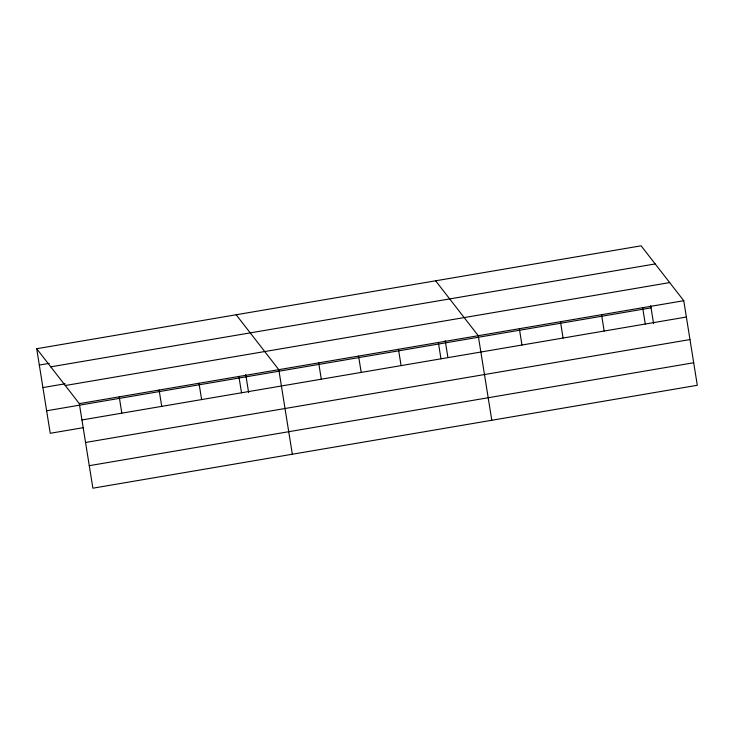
<?xml version="1.0" encoding="UTF-8"?>
<svg xmlns="http://www.w3.org/2000/svg" width="734" height="734" viewBox="0 0 734 734"><rect width="100%" height="100%" fill="white"/><g stroke="black" fill="none" stroke-linecap="round" stroke-linejoin="round"><path stroke-width="1.1" d="M36.7 348.723L641.121 245.807L683.758 300.711L697.3 385.277L92.879 488.193L79.327 403.636L36.7 348.723L50.242 433.289L83.483 427.628M39.315 365.055L49.288 363.358M50.765 366.844L655.196 263.928M42.921 387.57L65.087 383.799M65.262 385.515L669.683 282.59M79.327 403.636L683.758 300.711M46.637 410.774L651.058 307.849M81.942 419.958L686.373 317.033M85.548 442.474L689.978 339.558M89.273 465.677L693.694 362.752M435.62 280.801L478.247 335.704L491.798 420.27M236.164 314.767L278.792 369.67L292.334 454.227M650.709 305.638L653.59 323.611M642.654 307.711L645.269 324.033M601.55 314.712L604.165 331.034M560.455 321.712L563.07 338.035M519.351 328.704L521.966 345.035M445.208 340.631L447.905 357.476M438.363 342.503L440.978 358.825M398.47 349.292L401.085 365.615M358.577 356.082L361.192 372.404M318.684 362.88L321.299 379.203M245.743 374.597L248.624 392.571M238.899 376.459L241.514 392.791M199.006 383.258L201.621 399.58M159.113 390.048L161.728 406.37M119.22 396.846L121.835 413.169"/></g></svg>
